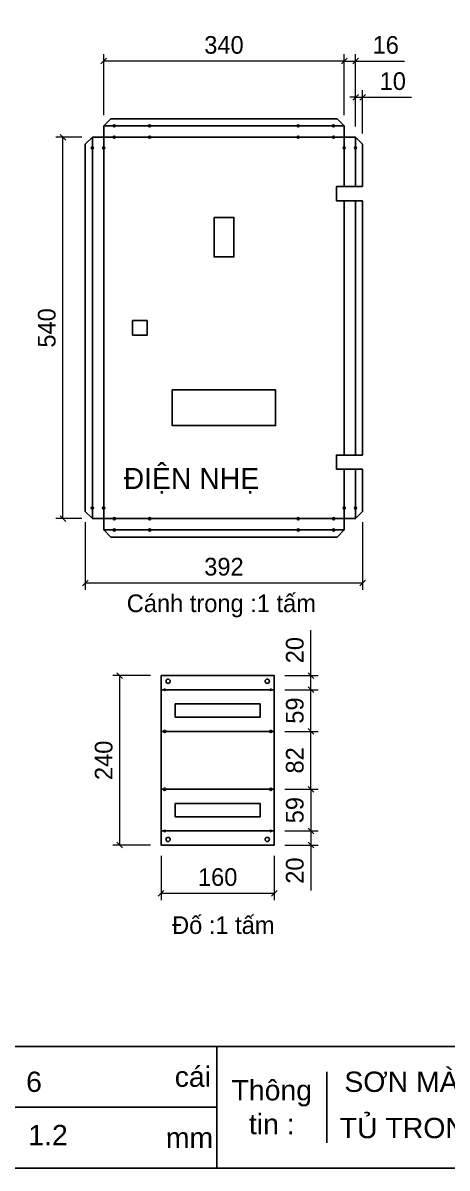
# Model space of a CAD drawing. Header units: millimetres. Extents: x 0 to 4269, y 0 to 3019.
# Drawn here: x 2630 to 3229, y 0 to 1622 of the extents above; entities that cross this region are included whole.
import ezdxf

# ---------------------------------------------------------------- set-up
doc = ezdxf.new("R2010")
doc.units = ezdxf.units.MM
doc.layers.add('CNC', color=7, linetype='Continuous')
doc.layers.add('DIM', color=253, linetype='Continuous')
doc.styles.add('Arial', font='arial.ttf')
doc.dimstyles.new('Dim-25', dxfattribs={"dimtxt": 25, "dimasz": 8, "dimexe": 10, "dimexo": 15, "dimgap": 10, "dimtad": 1, "dimdec": 0, "dimtxsty": 'Standard', "dimblk": 'OBLIQUE', "dimcen": 10, "dimclrd": 5, "dimclre": 5, "dimclrt": 3, "dimazin": 3, "dimtfac": 1, "dimtdec": 0, "dimtmove": 0, "dimatfit": 3, "dimldrblk": 'OBLIQUE', "dimlwd": 9, "dimlwe": 9})

# ---------------------------------------------------------------- blocks, each defined once
blk = doc.blocks.new('KHUNG CHUẨN')
at = {"color": 7}
for p, q in [((19889.2, -28535.2), (16919.2, -28535.2)), ((18939.2, -28535.2), (18939.2, -28655.2)), ((19047.6, -28560.2), (19047.6, -28630.2)), ((18939.2, -28595.2), (16919.2, -28595.2))]:
    blk.add_line(p, q, dxfattribs=at)
blk.add_lwpolyline([(16919.2, -26555.2), (19889.2, -26555.2), (19889.2, -28655.2), (16919.2, -28655.2)], close=True, dxfattribs=at)
at = {"color": 2, "char_height": 20, "style": 'Arial'}
for s, insert, width, attachment_point in [('cái', (18897.9, -28565.2), 63.517, 4), ('Thông\\Ptin :', (18993.4, -28595.2), 108.311, 5), ('mm', (18889.2, -28625.2), 917.634, 4)]:
    blk.add_mtext(s, dxfattribs=dict(at, insert=insert, width=width, attachment_point=attachment_point))
at = {"color": 3, "style": 'Arial'}
for tag, p in [('#01', (17055.6, -28580.1)), ('#02', (17431.4, -28580.1)), ('#03', (18030.6, -28580.1)), ('#08', (18751.7, -28580.1)), ('#10', (19064.8, -28580.1)), ('#11', (19060.3, -28625.7)), ('#12', (19806.5, -28628.9)), ('#04', (17024.8, -28634.6)), ('#05', (17308.5, -28633)), ('#06', (17632.7, -28633.7)), ('#07', (18002, -28634.7)), ('#09', (18753.8, -28632.6))]:
    blk.add_attdef(tag, p, '', height=20, dxfattribs=at)
blk = doc.blocks.new('f3daunguoc')
at = {"layer": 'CNC', "color": 2, "lineweight": -3}
blk.add_circle((0, 0), 1.5, dxfattribs=at)
blk = doc.blocks.new('*D68')
at = {"color": 0, "linetype": 'ByBlock', "lineweight": -2}
for p, q in [((3096, 1512.4), (3104, 1520.4)), ((3114, 1520.4), (3106, 1512.4))]:
    blk.add_line(p, q, dxfattribs=at)
at = {"layer": 'Defpoints', "color": 0, "ltscale": 3, "transparency": 16777216}
for p in [(3110, 1516.4), (3100, 1459.9), (3110, 1449.9)]:
    blk.add_point(p, dxfattribs=at)
at = {"layer": 'DIM', "color": 5, "lineweight": 9, "ltscale": 3, "transparency": 16777216}
for p, q in [((3100, 1474.9), (3100, 1526.4)), ((3110, 1464.9), (3110, 1526.4)), ((3100, 1516.4), (3092, 1516.4)), ((3100, 1516.4), (3110, 1516.4)), ((3110, 1516.4), (3179.3, 1516.4))]:
    blk.add_line(p, q, dxfattribs=at)
at = {"layer": 'DIM', "color": 3, "ltscale": 3, "transparency": 16777216, "insert": (3152.7, 1539.1), "char_height": 25, "attachment_point": 5}
blk.add_mtext('10', dxfattribs=at)
blk = doc.blocks.new('_Oblique')
at = {"color": 0, "linetype": 'ByBlock', "lineweight": -2}
blk.add_line((-0.5, -0.5), (0.5, 0.5), dxfattribs=at)
blk = doc.blocks.new('*D69')
at = {"color": 0, "linetype": 'ByBlock', "lineweight": -2}
for p, q in [((3080, 1563.7), (3088, 1571.7)), ((3104, 1571.7), (3096, 1563.7))]:
    blk.add_line(p, q, dxfattribs=at)
at = {"layer": 'Defpoints', "color": 0, "ltscale": 3, "transparency": 16777216}
for p in [(3100, 1567.7), (3084, 1475.9), (3100, 1459.9)]:
    blk.add_point(p, dxfattribs=at)
at = {"layer": 'DIM', "color": 5, "lineweight": 9, "ltscale": 3, "transparency": 16777216}
for p, q in [((3084, 1490.9), (3084, 1577.7)), ((3100, 1474.9), (3100, 1577.7)), ((3084, 1567.7), (3076, 1567.7)), ((3084, 1567.7), (3100, 1567.7)), ((3100, 1567.7), (3169.4, 1567.7))]:
    blk.add_line(p, q, dxfattribs=at)
at = {"layer": 'DIM', "color": 3, "ltscale": 3, "transparency": 16777216, "insert": (3142.7, 1590.4), "char_height": 25, "attachment_point": 5}
blk.add_mtext('16', dxfattribs=at)
blk = doc.blocks.new('*D70')
at = {"color": 0, "linetype": 'ByBlock', "lineweight": -2}
for p, q in [((2747.8, 1571.7), (2739.8, 1563.7)), ((3080, 1563.7), (3088, 1571.7))]:
    blk.add_line(p, q, dxfattribs=at)
at = {"layer": 'Defpoints', "color": 0, "ltscale": 3, "transparency": 16777216}
for p in [(2743.8, 1567.7), (2743.8, 1475.9), (3084, 1475.9)]:
    blk.add_point(p, dxfattribs=at)
at = {"layer": 'DIM', "color": 5, "lineweight": 9, "ltscale": 3, "transparency": 16777216}
for p, q in [((2743.8, 1490.9), (2743.8, 1577.7)), ((3084, 1490.9), (3084, 1577.7)), ((3084, 1567.7), (2743.8, 1567.7))]:
    blk.add_line(p, q, dxfattribs=at)
at = {"layer": 'DIM', "color": 3, "ltscale": 3, "transparency": 16777216, "insert": (2913.9, 1590.4), "char_height": 25, "attachment_point": 5}
blk.add_mtext('340', dxfattribs=at)
blk = doc.blocks.new('*D71')
at = {"color": 0, "linetype": 'ByBlock', "lineweight": -2}
for p, q in [((2690.2, 1455.9), (2682.2, 1463.9)), ((2682.2, 923.7), (2690.2, 915.7))]:
    blk.add_line(p, q, dxfattribs=at)
at = {"layer": 'Defpoints', "color": 0, "ltscale": 3, "transparency": 16777216}
for p in [(2686.2, 1459.9), (2727.8, 1459.9), (2727.8, 919.7)]:
    blk.add_point(p, dxfattribs=at)
at = {"layer": 'DIM', "color": 5, "lineweight": 9, "ltscale": 3, "transparency": 16777216}
for p, q in [((2712.8, 1459.9), (2676.2, 1459.9)), ((2686.2, 919.7), (2686.2, 1459.9)), ((2712.8, 919.7), (2676.2, 919.7))]:
    blk.add_line(p, q, dxfattribs=at)
at = {"layer": 'DIM', "color": 3, "ltscale": 3, "transparency": 16777216, "insert": (2663.4, 1189.8), "char_height": 25, "attachment_point": 5, "rotation": 90}
blk.add_mtext('540', dxfattribs=at)
blk = doc.blocks.new('*D72')
at = {"color": 0, "linetype": 'ByBlock', "lineweight": -2}
for p, q in [((2721.8, 832.7), (2713.8, 824.7)), ((3106, 824.7), (3114, 832.7))]:
    blk.add_line(p, q, dxfattribs=at)
at = {"layer": 'Defpoints', "color": 0, "ltscale": 3, "transparency": 16777216}
for p in [(2717.8, 929.7), (3110, 929.7), (3110, 828.7)]:
    blk.add_point(p, dxfattribs=at)
at = {"layer": 'DIM', "color": 5, "lineweight": 9, "ltscale": 3, "transparency": 16777216}
for p, q in [((2717.8, 914.7), (2717.8, 818.7)), ((3110, 914.7), (3110, 818.7)), ((2717.8, 828.7), (3110, 828.7))]:
    blk.add_line(p, q, dxfattribs=at)
at = {"layer": 'DIM', "color": 3, "ltscale": 3, "transparency": 16777216, "insert": (2913.9, 851.5), "char_height": 25, "attachment_point": 5}
blk.add_mtext('392', dxfattribs=at)
blk = doc.blocks.new('*D100')
at = {"color": 5, "lineweight": 9, "ltscale": 3, "transparency": 16777216}
for p, q in [((3037, 697.4), (3037, 761.6)), ((3000.1, 697.4), (3047, 697.4)), ((3037, 677.4), (3037, 697.4)), ((3000.1, 677.4), (3047, 677.4))]:
    blk.add_line(p, q, dxfattribs=at)
at = {"color": 0, "linetype": 'ByBlock', "lineweight": -2}
for p, q in [((3041, 693.4), (3033, 701.4)), ((3033, 681.4), (3041, 673.4))]:
    blk.add_line(p, q, dxfattribs=at)
at = {"layer": 'Defpoints', "color": 0, "ltscale": 3, "transparency": 16777216}
for p in [(2985.1, 697.4), (3037, 697.4), (2985.1, 677.4)]:
    blk.add_point(p, dxfattribs=at)
at = {"color": 3, "ltscale": 3, "transparency": 16777216, "insert": (3014.2, 733.5), "char_height": 25, "attachment_point": 5, "rotation": 90}
blk.add_mtext('20', dxfattribs=at)
blk = doc.blocks.new('*D101')
at = {"color": 0, "linetype": 'ByBlock', "lineweight": -2}
for p, q in [((3041, 673.4), (3033, 681.4)), ((3033, 622.4), (3041, 614.4))]:
    blk.add_line(p, q, dxfattribs=at)
at = {"color": 5, "lineweight": 9, "ltscale": 3, "transparency": 16777216}
for p, q in [((3000.1, 677.4), (3047, 677.4)), ((3037, 618.4), (3037, 677.4)), ((3000.1, 618.4), (3047, 618.4))]:
    blk.add_line(p, q, dxfattribs=at)
at = {"layer": 'Defpoints', "color": 0, "ltscale": 3, "transparency": 16777216}
for p in [(2985.1, 677.4), (3037, 677.4), (2985.1, 618.4)]:
    blk.add_point(p, dxfattribs=at)
at = {"color": 3, "ltscale": 3, "transparency": 16777216, "insert": (3014.2, 647.9), "char_height": 25, "attachment_point": 5, "rotation": 90}
blk.add_mtext('59', dxfattribs=at)
blk = doc.blocks.new('*D102')
at = {"color": 5, "lineweight": 9, "ltscale": 3, "transparency": 16777216}
for p, q in [((3000.1, 618.4), (3047, 618.4)), ((3037, 536.4), (3037, 618.4)), ((3000.1, 536.4), (3047, 536.4))]:
    blk.add_line(p, q, dxfattribs=at)
at = {"color": 0, "linetype": 'ByBlock', "lineweight": -2}
for p, q in [((3041, 614.4), (3033, 622.4)), ((3033, 540.4), (3041, 532.4))]:
    blk.add_line(p, q, dxfattribs=at)
at = {"layer": 'Defpoints', "color": 0, "ltscale": 3, "transparency": 16777216}
for p in [(2985.1, 618.4), (3037, 618.4), (2985.1, 536.4)]:
    blk.add_point(p, dxfattribs=at)
at = {"color": 3, "ltscale": 3, "transparency": 16777216, "insert": (3014.2, 577.4), "char_height": 25, "attachment_point": 5, "rotation": 90}
blk.add_mtext('82', dxfattribs=at)
blk = doc.blocks.new('*D103')
at = {"color": 5, "lineweight": 9, "ltscale": 3, "transparency": 16777216}
for p, q in [((3000.1, 536.4), (3047, 536.4)), ((3037, 536.4), (3037, 477.4)), ((3000.1, 477.4), (3047, 477.4))]:
    blk.add_line(p, q, dxfattribs=at)
at = {"color": 0, "linetype": 'ByBlock', "lineweight": -2}
for p, q in [((3041, 532.4), (3033, 540.4)), ((3033, 481.4), (3041, 473.4))]:
    blk.add_line(p, q, dxfattribs=at)
at = {"layer": 'Defpoints', "color": 0, "ltscale": 3, "transparency": 16777216}
for p in [(2985.1, 536.4), (2985.1, 477.4), (3037, 477.4)]:
    blk.add_point(p, dxfattribs=at)
at = {"color": 3, "ltscale": 3, "transparency": 16777216, "insert": (3014.2, 506.9), "char_height": 25, "attachment_point": 5, "rotation": 90}
blk.add_mtext('59', dxfattribs=at)
blk = doc.blocks.new('*D104')
at = {"color": 5, "lineweight": 9, "ltscale": 3, "transparency": 16777216}
for p, q in [((3000.1, 477.4), (3047, 477.4)), ((3037, 477.4), (3037, 457.4)), ((3000.1, 457.4), (3047, 457.4)), ((3037, 457.4), (3037, 393.3))]:
    blk.add_line(p, q, dxfattribs=at)
at = {"color": 0, "linetype": 'ByBlock', "lineweight": -2}
for p, q in [((3041, 473.4), (3033, 481.4)), ((3033, 461.4), (3041, 453.4))]:
    blk.add_line(p, q, dxfattribs=at)
at = {"layer": 'Defpoints', "color": 0, "ltscale": 3, "transparency": 16777216}
for p in [(2985.1, 477.4), (2985.1, 457.4), (3037, 457.4)]:
    blk.add_point(p, dxfattribs=at)
at = {"color": 3, "ltscale": 3, "transparency": 16777216, "insert": (3014.2, 421.3), "char_height": 25, "attachment_point": 5, "rotation": 90}
blk.add_mtext('20', dxfattribs=at)
blk = doc.blocks.new('*D110')
at = {"color": 5, "lineweight": 9, "ltscale": 3, "transparency": 16777216}
for p, q in [((2825, 442.4), (2825, 379.2)), ((2985.1, 442.4), (2985.1, 379.2)), ((2825, 389.2), (2985.1, 389.2))]:
    blk.add_line(p, q, dxfattribs=at)
at = {"color": 0, "linetype": 'ByBlock', "lineweight": -2}
for p, q in [((2829, 393.2), (2821, 385.2)), ((2981.1, 385.2), (2989.1, 393.2))]:
    blk.add_line(p, q, dxfattribs=at)
at = {"layer": 'Defpoints', "color": 0, "ltscale": 3, "transparency": 16777216}
for p in [(2825, 457.4), (2985.1, 457.4), (2985.1, 389.2)]:
    blk.add_point(p, dxfattribs=at)
at = {"color": 3, "ltscale": 3, "transparency": 16777216, "insert": (2905, 412), "char_height": 25, "attachment_point": 5}
blk.add_mtext('160', dxfattribs=at)
blk = doc.blocks.new('*D111')
at = {"color": 5, "lineweight": 9, "ltscale": 3, "transparency": 16777216}
for p, q in [((2810, 697.4), (2756.6, 697.4)), ((2766.6, 457.4), (2766.6, 697.4)), ((2810, 457.4), (2756.6, 457.4))]:
    blk.add_line(p, q, dxfattribs=at)
at = {"color": 0, "linetype": 'ByBlock', "lineweight": -2}
for p, q in [((2770.6, 693.4), (2762.6, 701.4)), ((2762.6, 461.4), (2770.6, 453.4))]:
    blk.add_line(p, q, dxfattribs=at)
at = {"layer": 'Defpoints', "color": 0, "ltscale": 3, "transparency": 16777216}
for p in [(2766.6, 697.4), (2825, 697.4), (2825, 457.4)]:
    blk.add_point(p, dxfattribs=at)
at = {"color": 3, "ltscale": 3, "transparency": 16777216, "insert": (2743.9, 577.4), "char_height": 25, "attachment_point": 5, "rotation": 90}
blk.add_mtext('240', dxfattribs=at)

msp = doc.modelspace()

# ---------------------------------------------------------------- linework, layer by layer
at = {"color": 2, "ltscale": 3}
for p, q in [((2825, 697.4), (2985.1, 697.4)), ((2825, 618.4), (2985.1, 618.4)), ((2825, 457.4), (2985.1, 457.4))]:
    msp.add_line(p, q, dxfattribs=at)
at = {"ltscale": 3}
for p, q in [((2825, 677.4), (2985.1, 677.4)), ((2825, 477.4), (2985.1, 477.4))]:
    msp.add_line(p, q, dxfattribs=at)
at = {"color": 7}
for points in [[(3110, 989.7), (3110, 929.7), (3100, 919.7), (3084, 919.7), (3084, 903.7), (3074, 893.7), (2753.8, 893.7), (2743.8, 903.7), (2743.8, 919.7), (2727.8, 919.7), (2717.8, 929.7), (2717.8, 1449.9), (2727.8, 1459.9), (2743.8, 1459.9), (2743.8, 1475.9), (2753.8, 1485.9), (3074, 1485.9), (3084, 1475.9), (3084, 1459.9), (3100, 1459.9), (3110, 1449.9), (3110, 1389.9)], [(2743.8, 1475.9), (3084, 1475.9)], [(2727.8, 919.7), (2727.8, 1459.9)], [(3084, 989.7), (3084, 919.7), (2743.8, 919.7), (2743.8, 1459.9), (3084, 1459.9), (3084, 1389.9)], [(3100, 1459.9), (3100, 1389.9)], [(3084, 1369.9), (3084, 1009.7)], [(3100, 1369.9), (3100, 1009.7)], [(3110, 1369.9), (3110, 1009.7)], [(3100, 989.7), (3100, 919.7)], [(3084, 903.7), (2743.8, 903.7)]]:
    msp.add_lwpolyline(points, dxfattribs=at)
at = {"color": 2}
for points in [[(3110, 1369.9), (3073, 1369.9), (3073, 1389.9), (3110, 1389.9)], [(3110, 1009.7), (3073, 1009.7), (3073, 989.7), (3110, 989.7)]]:
    msp.add_lwpolyline(points, dxfattribs=at)
at = {"color": 2, "ltscale": 3}
for points in [[(2899.9, 1346.3), (2927.9, 1346.3), (2927.9, 1290.3), (2899.9, 1290.3)], [(2840.8, 1102), (2987, 1102), (2987, 1051.6), (2840.8, 1051.6)], [(2845, 657.4), (2965.1, 657.4), (2965.1, 638.4), (2845, 638.4)], [(2845, 497.4), (2965.1, 497.4), (2965.1, 516.4), (2845, 516.4)]]:
    msp.add_lwpolyline(points, close=True, dxfattribs=at)
at = {"color": 2}
msp.add_lwpolyline([(2784.7, 1200.1), (2805.2, 1200.1), (2805.2, 1179.6), (2784.7, 1179.6)], close=True, dxfattribs=at)
at = {"ltscale": 3}
for points in [[(2825, 697.4), (2985.1, 697.4), (2985.1, 457.4), (2825, 457.4)], [(2825, 618.4), (2985.1, 618.4), (2985.1, 536.4), (2825, 536.4)]]:
    msp.add_lwpolyline(points, close=True, dxfattribs=at)
at = {"color": 2, "ltscale": 3}
for centre, radius in [((2835, 689.4), 3), ((2975.1, 689.4), 3), ((2830, 677.4), 1), ((2830, 677.4), 1), ((2980.1, 677.4), 1), ((2830, 618.4), 1.5), ((2980.1, 618.4), 1.5), ((2830, 536.4), 1.5), ((2980.1, 536.4), 1.5), ((2830, 477.4), 1), ((2980.1, 477.4), 1), ((2835, 465.4), 3), ((2975.1, 465.4), 3)]:
    msp.add_circle(centre, radius, dxfattribs=at)

# ---------------------------------------------------------------- block references
at = {"color": 3}
ref = msp.add_blockref('KHUNG CHUẨN', (-24321.1, 41191.2), dxfattribs=dict(at, xscale=1.437480000005962, yscale=1.437480000005962, zscale=1.437480000005962))
ref.add_attrib('#08', '6', (2634.1, 107.9), dxfattribs={"color": 3, "height": 28.7, "style": 'Arial'})
ref.add_attrib('#09', '1.2', (2637.2, 32.4), dxfattribs={"color": 3, "height": 28.75, "style": 'Arial'})
ref.add_attrib('#10', 'SƠN MÀU SẦN TỐI', (3084.2, 107.9), dxfattribs={"color": 3, "height": 28.75, "style": 'Arial'})
ref.add_attrib('#11', 'TỦ TRONG NHÀ 2 LỚP CÁNH', (3077.7, 42.4), dxfattribs={"color": 3, "height": 28.75, "style": 'Arial'})
at = {"lineweight": -3, "xscale": -1, "rotation": 180}
for p in [(2758.8, 1475.9), (2808.8, 1475.9), (2758.8, 1459.9), (2808.8, 1459.9), (2727.8, 1444.9), (2743.8, 1444.9)]:
    msp.add_blockref('f3daunguoc', p, dxfattribs=at)
at = {"lineweight": -3, "rotation": 180}
for p in [(3019, 1475.9), (3069, 1475.9), (3019, 1459.9), (3069, 1459.9), (3084, 1444.9), (3100, 1444.9)]:
    msp.add_blockref('f3daunguoc', p, dxfattribs=at)
at = {"lineweight": -3}
for p in [(2727.8, 934.7), (2743.8, 934.7), (2758.8, 919.7), (2808.8, 919.7), (2758.8, 903.7), (2808.8, 903.7)]:
    msp.add_blockref('f3daunguoc', p, dxfattribs=at)
at = {"lineweight": -3, "xscale": -1}
for p in [(3084, 934.7), (3100, 934.7), (3019, 919.7), (3069, 919.7), (3019, 903.7), (3069, 903.7)]:
    msp.add_blockref('f3daunguoc', p, dxfattribs=at)

# ---------------------------------------------------------------- texts
at = {"color": 2, "attachment_point": 5}
for s, insert, char_height, width in [('ĐIỆN NHẸ', (2867.9, 973.3), 30, 1000), ('Cánh trong :1 tấm', (2910.2, 796.1), 25, 1073), ('Đố :1 tấm', (2913, 343.9), 25, 1073)]:
    msp.add_mtext(s, dxfattribs=dict(at, insert=insert, char_height=char_height, width=width))

# ---------------------------------------------------------------- dimensions: what is measured, and where the dimension line sits
at = {"color": 2, "ltscale": 3}
for base, p1, p2, picture, middle in [((3037, 697.4), (2985.1, 677.4), (2985.1, 697.4), '*D100', (3014.2, 733.5)), ((2766.6, 697.4), (2825, 457.4), (2825, 697.4), '*D111', (2743.9, 577.4)), ((3037, 677.4), (2985.1, 618.4), (2985.1, 677.4), '*D101', (3014.2, 647.9)), ((3037, 618.4), (2985.1, 536.4), (2985.1, 618.4), '*D102', (3014.2, 577.4)), ((3037, 477.4), (2985.1, 536.4), (2985.1, 477.4), '*D103', (3014.2, 506.9)), ((3037, 457.4), (2985.1, 477.4), (2985.1, 457.4), '*D104', (3014.2, 421.3))]:
    dim = msp.add_linear_dim(base=base, p1=p1, p2=p2, angle=90, dimstyle='Dim-25', dxfattribs=at)
    dim.commit()
    dim.dimension.update_dxf_attribs({"geometry": picture, "text_midpoint": middle})
dim = msp.add_linear_dim(base=(2985.1, 389.2), p1=(2825, 457.4), p2=(2985.1, 457.4), dimstyle='Dim-25', dxfattribs=at)
dim.commit()
dim.dimension.update_dxf_attribs({"geometry": '*D110', "text_midpoint": (2905, 412)})
at = {"layer": 'DIM', "color": 7, "ltscale": 3}
for base, p1, p2, picture, middle in [((2743.8, 1567.7), (3084, 1475.9), (2743.8, 1475.9), '*D70', (2913.9, 1590.4)), ((3100, 1567.7), (3084, 1475.9), (3100, 1459.9), '*D69', (3142.7, 1590.4)), ((3110, 1516.4), (3100, 1459.9), (3110, 1449.9), '*D68', (3152.7, 1539.1)), ((3110, 828.7), (2717.8, 929.7), (3110, 929.7), '*D72', (2913.9, 851.5))]:
    dim = msp.add_linear_dim(base=base, p1=p1, p2=p2, dimstyle='Dim-25', dxfattribs=at)
    dim.commit()
    dim.dimension.update_dxf_attribs({"geometry": picture, "text_midpoint": middle})
dim = msp.add_linear_dim(base=(2686.2, 1459.9), p1=(2727.8, 919.7), p2=(2727.8, 1459.9), angle=90, dimstyle='Dim-25', dxfattribs=at)
dim.commit()
dim.dimension.update_dxf_attribs({"geometry": '*D71', "text_midpoint": (2663.4, 1189.8)})

doc.saveas('drawing.dxf')
